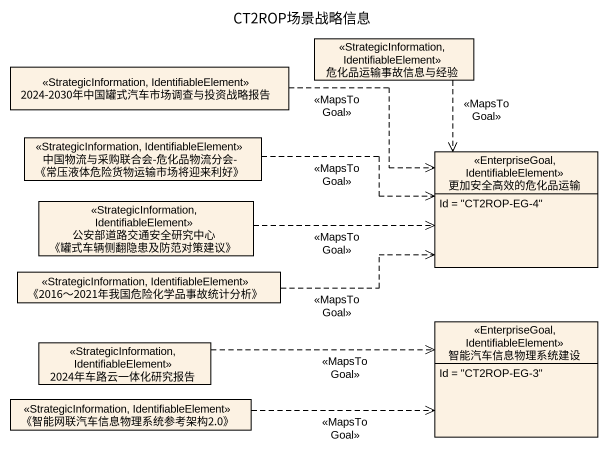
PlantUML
@startuml
title CT2ROP场景战略信息
hide circle
hide empty members
class "2024-2030年中国罐式汽车市场调查与投资战略报告" as c2024_2030年中国罐式汽车市场调查与投资战略报告 <<StrategicInformation, IdentifiableElement>>
class 危化品运输事故信息与经验 <<StrategicInformation, IdentifiableElement>>
class "中国物流与采购联合会-危化品物流分会- 《常压液体危险货物运输市场将迎来利好》" as 中国物流与采购联合会_危化品物流分会 <<StrategicInformation, IdentifiableElement>>
class 更加安全高效的危化品运输 <<EnterpriseGoal, IdentifiableElement>> {
  Id = "CT2ROP-EG-4"
}
class "公安部道路交通安全研究中心 《罐式车辆侧翻隐患及防范对策建议》" as 公安部道路交通安全研究中心 <<StrategicInformation, IdentifiableElement>>
class "《2016～2021年我国危险化学品事故统计分析》" as c2016_2021年我国危险化学品事故统计分析 <<StrategicInformation, IdentifiableElement>>
class "2024年车路云一体化研究报告" as c2024年车路云一体化研究报告 <<StrategicInformation, IdentifiableElement>>
class 智能汽车信息物理系统建设 <<EnterpriseGoal, IdentifiableElement>> {
  Id = "CT2ROP-EG-3"
}
class "《智能网联汽车信息物理系统参考架构2.0》" as 智能网联汽车信息物理系统参考架构2_0 <<StrategicInformation, IdentifiableElement>>
c2024_2030年中国罐式汽车市场调查与投资战略报告 .right.> 更加安全高效的危化品运输 : <<MapsToGoal>>
危化品运输事故信息与经验 ..> 更加安全高效的危化品运输 : <<MapsToGoal>>
中国物流与采购联合会_危化品物流分会 .right.> 更加安全高效的危化品运输 : <<MapsToGoal>>
公安部道路交通安全研究中心 .right.> 更加安全高效的危化品运输 : <<MapsToGoal>>
c2016_2021年我国危险化学品事故统计分析 .right.> 更加安全高效的危化品运输 : <<MapsToGoal>>
c2024年车路云一体化研究报告 .right.> 智能汽车信息物理系统建设 : <<MapsToGoal>>
智能网联汽车信息物理系统参考架构2_0 .right.> 智能汽车信息物理系统建设 : <<MapsToGoal>>
@enduml
